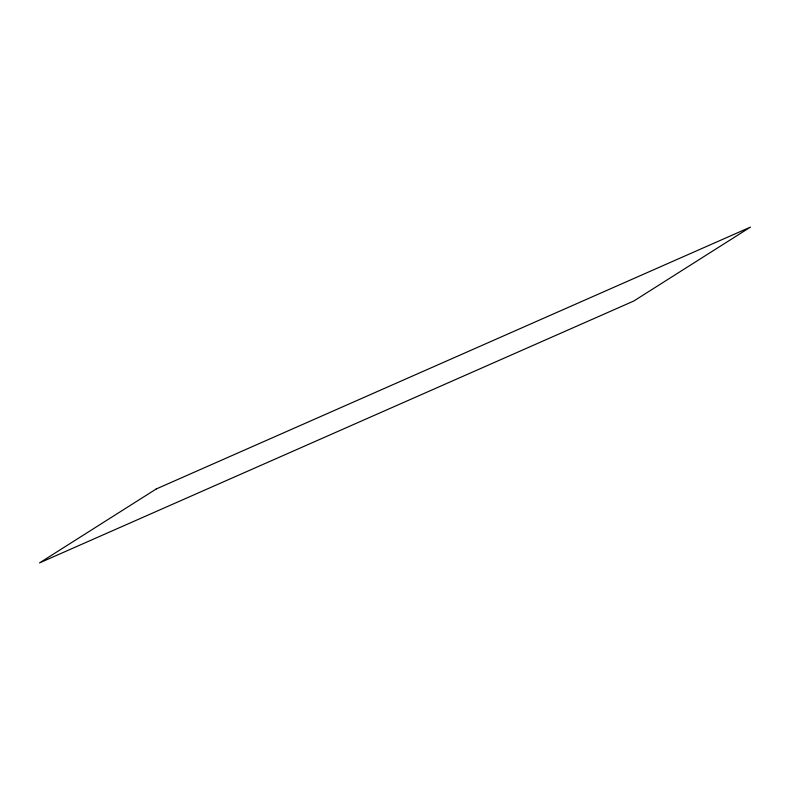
<?xml version="1.0" encoding="UTF-8"?>
<svg xmlns="http://www.w3.org/2000/svg" width="790" height="790" viewBox="0 0 790 790"><rect width="100%" height="100%" fill="white"/><g stroke="black" fill="none" stroke-linecap="round" stroke-linejoin="round"><path stroke-width="1.19" d="M156.232 488.971L39.5 562.914L633.768 301.029L750.5 227.086L156.232 488.971"/></g></svg>
